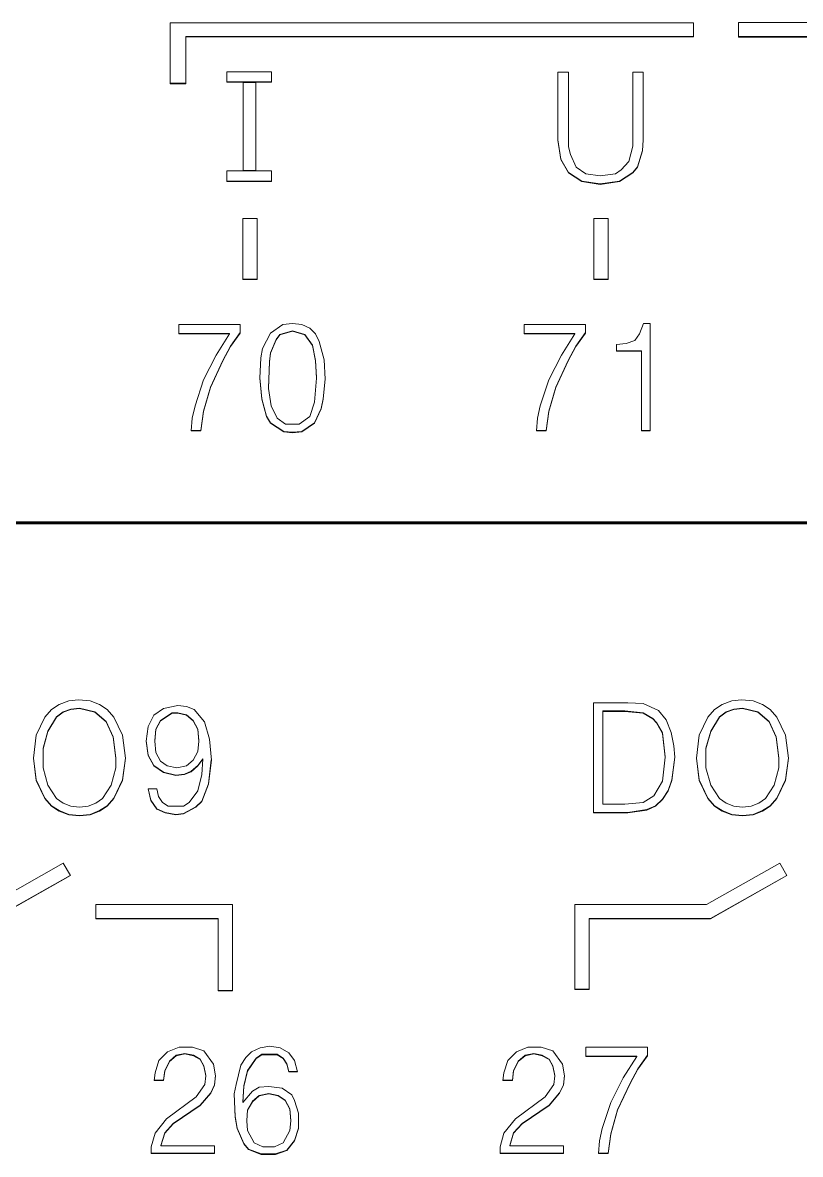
# Model space of a CAD drawing. Header units: millimetres. Extents: x 0 to 53000, y -591 to 24400.
# Drawn here: x 24667.74 to 24678.55, y 2699.72 to 2715.45 of the extents above; entities that cross this region are included whole.
import ezdxf
from ezdxf.enums import TextEntityAlignment as Align

# ---------------------------------------------------------------- set-up
doc = ezdxf.new("R2010")
doc.units = ezdxf.units.MM
doc.linetypes.add('K5LT_BASIC', pattern=[0])
doc.linetypes.add('K5LT_THIN', pattern=[0])
doc.layers.add('Основная', color=7, linetype='Continuous', lineweight=30)
doc.styles.add('текст', font='isocpeui.ttf')

# ---------------------------------------------------------------- blocks, each defined once
blk = doc.blocks.new('Программируемое реле ПР102')
at = {"layer": 'Основная', "linetype": 'K5LT_THIN', "lineweight": 18}
for p, q in [((49.951, -27.053), (42.676, -27.053)), ((42.676, -27.053), (42.676, -27.25)), ((49.951, -27.25), (49.951, -27.053)), ((50.575, -27.052), (50.575, -27.252)), ((57.275, -27.052), (50.575, -27.052)), ((42.676, -27.25), (42.676, -27.9)), ((42.89, -27.245), (49.951, -27.245)), ((42.89, -27.245), (42.89, -27.25)), ((42.89, -27.25), (49.951, -27.25)), ((42.89, -27.9), (42.89, -27.25)), ((50.575, -27.246), (53.845, -27.246)), ((50.575, -27.252), (53.845, -27.252)), ((43.46, -27.734), (43.46, -27.88)), ((44.082, -27.734), (43.46, -27.734)), ((44.082, -27.88), (44.082, -27.734)), ((48.212, -27.741), (48.065, -27.741)), ((48.065, -27.741), (48.065, -28.686)), ((48.212, -28.779), (48.212, -27.741)), ((49.105, -27.741), (49.105, -28.766)), ((49.252, -27.741), (49.105, -27.741)), ((49.252, -28.686), (49.252, -27.741)), ((42.676, -27.895), (42.89, -27.895)), ((42.676, -27.9), (42.89, -27.9)), ((43.46, -27.875), (44.082, -27.875)), ((43.46, -27.88), (44.082, -27.88)), ((43.867, -27.883), (43.69, -27.883)), ((43.69, -27.883), (43.69, -29.11)), ((43.867, -29.11), (43.867, -27.883)), ((48.065, -28.681), (48.105, -28.947)), ((48.065, -28.686), (48.105, -28.953)), ((49.105, -28.766), (49.052, -28.979)), ((49.239, -28.827), (49.252, -28.681)), ((49.239, -28.833), (49.252, -28.686)), ((48.239, -28.886), (48.212, -28.779)), ((48.319, -29.059), (48.239, -28.886)), ((49.172, -29.054), (49.239, -28.827)), ((49.172, -29.059), (49.239, -28.833)), ((49.239, -28.827), (49.239, -28.833)), ((48.105, -28.947), (48.212, -29.134)), ((48.105, -28.947), (48.105, -28.953)), ((48.105, -28.953), (48.212, -29.139)), ((48.452, -29.152), (48.319, -29.059)), ((49.052, -28.979), (48.945, -29.099)), ((49.105, -29.134), (49.172, -29.054)), ((49.105, -29.139), (49.172, -29.059)), ((49.172, -29.054), (49.172, -29.059)), ((44.082, -29.112), (43.46, -29.112)), ((43.46, -29.112), (43.46, -29.258)), ((43.69, -29.104), (43.867, -29.104)), ((43.69, -29.11), (43.867, -29.11)), ((44.082, -29.258), (44.082, -29.112)), ((48.212, -29.134), (48.212, -29.139)), ((48.212, -29.134), (48.399, -29.254)), ((48.212, -29.139), (48.399, -29.259)), ((48.652, -29.179), (48.452, -29.152)), ((48.865, -29.152), (48.652, -29.179)), ((48.945, -29.099), (48.865, -29.152)), ((48.919, -29.254), (49.105, -29.134)), ((48.919, -29.259), (49.105, -29.139)), ((49.105, -29.134), (49.105, -29.139)), ((43.46, -29.253), (44.082, -29.253)), ((43.46, -29.258), (44.082, -29.258)), ((48.399, -29.254), (48.652, -29.293)), ((48.399, -29.254), (48.399, -29.259)), ((48.399, -29.259), (48.652, -29.299)), ((48.652, -29.293), (48.919, -29.254)), ((48.652, -29.299), (48.919, -29.259)), ((48.652, -29.293), (48.652, -29.299)), ((48.919, -29.254), (48.919, -29.259)), ((43.685, -29.771), (43.685, -30.62)), ((43.885, -29.771), (43.685, -29.771)), ((43.885, -30.62), (43.885, -29.771)), ((48.565, -29.771), (48.565, -30.62)), ((48.765, -29.771), (48.565, -29.771)), ((48.765, -30.62), (48.765, -29.771)), ((43.685, -30.615), (43.885, -30.615)), ((43.685, -30.62), (43.885, -30.62)), ((48.565, -30.615), (48.765, -30.615)), ((48.565, -30.62), (48.765, -30.62)), ((42.794, -31.244), (42.794, -31.377)), ((43.647, -31.244), (42.794, -31.244)), ((43.647, -31.364), (43.647, -31.244)), ((44.24, -31.244), (44.067, -31.364)), ((44.374, -31.231), (44.24, -31.244)), ((44.507, -31.244), (44.374, -31.231)), ((44.614, -31.297), (44.507, -31.244)), ((47.594, -31.244), (47.594, -31.377)), ((48.447, -31.244), (47.594, -31.244)), ((48.447, -31.364), (48.447, -31.244)), ((49.254, -31.231), (49.2, -31.377)), ((49.347, -31.231), (49.254, -31.231)), ((49.347, -32.722), (49.347, -31.231)), ((42.794, -31.372), (43.5, -31.372)), ((42.794, -31.377), (43.5, -31.377)), ((43.5, -31.377), (43.314, -31.67)), ((43.5, -31.372), (43.5, -31.377)), ((43.514, -31.545), (43.647, -31.359)), ((43.514, -31.55), (43.647, -31.364)), ((44.067, -31.364), (43.96, -31.577)), ((44.2, -31.385), (44.147, -31.452)), ((44.2, -31.391), (44.147, -31.457)), ((44.374, -31.332), (44.2, -31.385)), ((44.374, -31.337), (44.2, -31.391)), ((44.2, -31.385), (44.2, -31.391)), ((44.547, -31.385), (44.374, -31.332)), ((44.374, -31.332), (44.374, -31.337)), ((44.547, -31.391), (44.374, -31.337)), ((44.654, -31.532), (44.547, -31.385)), ((44.547, -31.385), (44.547, -31.391)), ((44.654, -31.537), (44.547, -31.391)), ((44.694, -31.377), (44.614, -31.297)), ((44.747, -31.484), (44.694, -31.377)), ((47.594, -31.372), (48.3, -31.372)), ((47.594, -31.377), (48.3, -31.377)), ((48.3, -31.377), (48.114, -31.67)), ((48.3, -31.372), (48.3, -31.377)), ((48.314, -31.545), (48.447, -31.359)), ((48.314, -31.55), (48.447, -31.364)), ((49.2, -31.377), (49.134, -31.47)), ((43.407, -31.745), (43.514, -31.545)), ((43.407, -31.75), (43.514, -31.55)), ((43.514, -31.545), (43.514, -31.55)), ((43.96, -31.577), (43.934, -31.71)), ((44.147, -31.452), (44.067, -31.638)), ((44.147, -31.457), (44.067, -31.644)), ((44.147, -31.452), (44.147, -31.457)), ((44.694, -31.745), (44.654, -31.532)), ((44.654, -31.532), (44.654, -31.537)), ((44.694, -31.75), (44.654, -31.537)), ((44.814, -31.737), (44.747, -31.484)), ((48.207, -31.745), (48.314, -31.545)), ((48.207, -31.75), (48.314, -31.55)), ((48.314, -31.545), (48.314, -31.55)), ((49.014, -31.51), (48.88, -31.524)), ((48.88, -31.524), (48.88, -31.617)), ((49.134, -31.47), (49.014, -31.51)), ((43.314, -31.67), (43.14, -32.016)), ((43.234, -32.118), (43.407, -31.745)), ((43.234, -32.123), (43.407, -31.75)), ((43.407, -31.745), (43.407, -31.75)), ((43.934, -31.71), (43.92, -31.99)), ((44.054, -31.758), (44.04, -32.131)), ((44.067, -31.638), (44.054, -31.758)), ((44.067, -31.644), (44.054, -31.763)), ((44.054, -31.758), (44.054, -31.763)), ((44.067, -31.638), (44.067, -31.644)), ((44.694, -31.745), (44.694, -31.75)), ((44.707, -31.984), (44.694, -31.745)), ((44.707, -31.99), (44.694, -31.75)), ((44.827, -32.003), (44.814, -31.737)), ((48.114, -31.67), (47.94, -32.016)), ((48.034, -32.118), (48.207, -31.745)), ((48.034, -32.123), (48.207, -31.75)), ((48.207, -31.745), (48.207, -31.75)), ((48.88, -31.612), (49.227, -31.612)), ((48.88, -31.617), (49.227, -31.617)), ((49.227, -31.612), (49.227, -31.617)), ((49.227, -31.617), (49.227, -32.722)), ((44.054, -31.763), (44.04, -32.136)), ((43.14, -32.016), (43.02, -32.376)), ((43.92, -31.986), (43.947, -32.277)), ((43.92, -31.99), (43.947, -32.283)), ((44.68, -32.323), (44.707, -31.99)), ((44.707, -31.984), (44.707, -31.99)), ((44.8, -32.277), (44.827, -32)), ((44.8, -32.283), (44.827, -32.003)), ((47.94, -32.016), (47.82, -32.376)), ((43.14, -32.45), (43.234, -32.118)), ((43.14, -32.456), (43.234, -32.123)), ((43.234, -32.118), (43.234, -32.123)), ((44.04, -32.131), (44.04, -32.136)), ((44.04, -32.136), (44.08, -32.376)), ((47.94, -32.45), (48.034, -32.118)), ((47.94, -32.456), (48.034, -32.123)), ((48.034, -32.118), (48.034, -32.123)), ((43.02, -32.376), (42.98, -32.549)), ((43.947, -32.277), (43.947, -32.283)), ((43.947, -32.277), (44.014, -32.517)), ((43.947, -32.283), (44.014, -32.522)), ((44.08, -32.376), (44.16, -32.549)), ((44.614, -32.522), (44.68, -32.323)), ((44.774, -32.411), (44.8, -32.277)), ((44.774, -32.416), (44.8, -32.283)), ((44.8, -32.277), (44.8, -32.283)), ((47.82, -32.376), (47.78, -32.549)), ((43.1, -32.717), (43.14, -32.45)), ((43.1, -32.722), (43.14, -32.456)), ((43.14, -32.45), (43.14, -32.456)), ((44.014, -32.517), (44.014, -32.522)), ((44.014, -32.517), (44.067, -32.61)), ((44.014, -32.522), (44.067, -32.615)), ((44.467, -32.629), (44.614, -32.522)), ((44.68, -32.61), (44.774, -32.411)), ((44.68, -32.615), (44.774, -32.416)), ((44.774, -32.411), (44.774, -32.416)), ((47.9, -32.717), (47.94, -32.45)), ((47.9, -32.722), (47.94, -32.456)), ((47.94, -32.45), (47.94, -32.456)), ((42.98, -32.549), (42.967, -32.722)), ((44.067, -32.61), (44.254, -32.73)), ((44.067, -32.61), (44.067, -32.615)), ((44.067, -32.615), (44.254, -32.735)), ((44.16, -32.549), (44.28, -32.629)), ((44.28, -32.629), (44.467, -32.629)), ((44.507, -32.73), (44.68, -32.61)), ((44.507, -32.735), (44.68, -32.615)), ((44.68, -32.61), (44.68, -32.615)), ((47.78, -32.549), (47.767, -32.722)), ((42.967, -32.717), (43.1, -32.717)), ((42.967, -32.722), (43.1, -32.722)), ((43.1, -32.717), (43.1, -32.722)), ((44.254, -32.73), (44.254, -32.735)), ((44.254, -32.73), (44.374, -32.743)), ((44.254, -32.735), (44.374, -32.749)), ((44.374, -32.743), (44.507, -32.73)), ((44.374, -32.749), (44.507, -32.735)), ((44.374, -32.743), (44.374, -32.749)), ((44.507, -32.73), (44.507, -32.735)), ((47.767, -32.717), (47.9, -32.717)), ((47.767, -32.722), (47.9, -32.722)), ((47.9, -32.717), (47.9, -32.722)), ((49.227, -32.717), (49.347, -32.717)), ((49.227, -32.722), (49.347, -32.722)), ((41.267, -36.473), (41.133, -36.527)), ((41.4, -36.46), (41.267, -36.473)), ((41.56, -36.473), (41.4, -36.46)), ((41.693, -36.527), (41.56, -36.473)), ((50.483, -36.473), (50.35, -36.527)), ((50.617, -36.46), (50.483, -36.473)), ((50.777, -36.473), (50.617, -36.46)), ((50.91, -36.527), (50.777, -36.473)), ((41.027, -36.593), (40.933, -36.7)), ((41.133, -36.527), (41.027, -36.593)), ((41.187, -36.628), (41.093, -36.695)), ((41.187, -36.633), (41.093, -36.7)), ((41.293, -36.588), (41.187, -36.628)), ((41.293, -36.593), (41.187, -36.633)), ((41.187, -36.628), (41.187, -36.633)), ((41.413, -36.575), (41.293, -36.588)), ((41.413, -36.58), (41.293, -36.593)), ((41.293, -36.588), (41.293, -36.593)), ((41.413, -36.575), (41.413, -36.58)), ((41.627, -36.628), (41.413, -36.575)), ((41.627, -36.633), (41.413, -36.58)), ((41.627, -36.628), (41.627, -36.633)), ((41.787, -36.761), (41.627, -36.628)), ((41.787, -36.766), (41.627, -36.633)), ((41.8, -36.593), (41.693, -36.527)), ((41.893, -36.7), (41.8, -36.593)), ((42.58, -36.58), (42.447, -36.673)), ((42.78, -36.54), (42.58, -36.58)), ((42.9, -36.553), (42.78, -36.54)), ((43.007, -36.593), (42.9, -36.553)), ((43.153, -36.766), (43.007, -36.593)), ((48.557, -36.5), (48.557, -38.031)), ((49.037, -36.5), (48.557, -36.5)), ((48.997, -36.615), (48.69, -36.615)), ((48.69, -36.615), (48.69, -36.62)), ((48.69, -36.62), (48.69, -37.911)), ((48.997, -36.62), (48.69, -36.62)), ((49.25, -36.641), (48.997, -36.615)), ((48.997, -36.615), (48.997, -36.62)), ((49.25, -36.647), (48.997, -36.62)), ((49.25, -36.513), (49.037, -36.5)), ((49.463, -36.607), (49.25, -36.513)), ((49.57, -36.74), (49.463, -36.607)), ((50.243, -36.593), (50.15, -36.7)), ((50.35, -36.527), (50.243, -36.593)), ((50.403, -36.628), (50.31, -36.695)), ((50.403, -36.633), (50.31, -36.7)), ((50.51, -36.588), (50.403, -36.628)), ((50.51, -36.593), (50.403, -36.633)), ((50.403, -36.628), (50.403, -36.633)), ((50.63, -36.575), (50.51, -36.588)), ((50.63, -36.58), (50.51, -36.593)), ((50.51, -36.588), (50.51, -36.593)), ((50.63, -36.575), (50.63, -36.58)), ((50.843, -36.628), (50.63, -36.575)), ((50.843, -36.633), (50.63, -36.58)), ((51.003, -36.761), (50.843, -36.628)), ((50.843, -36.628), (50.843, -36.633)), ((51.003, -36.766), (50.843, -36.633)), ((51.017, -36.593), (50.91, -36.527)), ((51.11, -36.7), (51.017, -36.593)), ((40.933, -36.7), (40.813, -36.953)), ((41.093, -36.695), (40.973, -36.894)), ((41.093, -36.7), (40.973, -36.899)), ((41.093, -36.695), (41.093, -36.7)), ((41.88, -36.974), (41.787, -36.761)), ((41.787, -36.761), (41.787, -36.766)), ((41.88, -36.979), (41.787, -36.766)), ((42.013, -36.953), (41.893, -36.7)), ((42.447, -36.673), (42.367, -36.833)), ((42.54, -36.748), (42.473, -36.868)), ((42.54, -36.753), (42.473, -36.873)), ((42.7, -36.641), (42.54, -36.748)), ((42.7, -36.647), (42.54, -36.753)), ((42.54, -36.748), (42.54, -36.753)), ((42.78, -36.641), (42.7, -36.641)), ((42.7, -36.641), (42.7, -36.647)), ((42.78, -36.647), (42.7, -36.647)), ((42.9, -36.668), (42.78, -36.641)), ((42.78, -36.641), (42.78, -36.647)), ((42.9, -36.673), (42.78, -36.647)), ((42.9, -36.668), (42.9, -36.673)), ((42.993, -36.748), (42.9, -36.668)), ((42.993, -36.753), (42.9, -36.673)), ((42.993, -36.748), (42.993, -36.753)), ((43.06, -36.868), (42.993, -36.748)), ((43.06, -36.873), (42.993, -36.753)), ((43.22, -37.006), (43.153, -36.766)), ((49.25, -36.641), (49.25, -36.647)), ((49.383, -36.721), (49.25, -36.641)), ((49.383, -36.726), (49.25, -36.647)), ((49.437, -36.774), (49.383, -36.721)), ((49.383, -36.721), (49.383, -36.726)), ((49.437, -36.78), (49.383, -36.726)), ((49.517, -36.921), (49.437, -36.774)), ((49.437, -36.774), (49.437, -36.78)), ((49.517, -36.926), (49.437, -36.78)), ((49.637, -36.913), (49.57, -36.74)), ((50.15, -36.7), (50.03, -36.953)), ((50.31, -36.695), (50.19, -36.894)), ((50.31, -36.7), (50.19, -36.899)), ((50.31, -36.695), (50.31, -36.7)), ((51.097, -36.974), (51.003, -36.761)), ((51.003, -36.761), (51.003, -36.766)), ((51.097, -36.979), (51.003, -36.766)), ((51.23, -36.953), (51.11, -36.7)), ((40.973, -36.894), (40.907, -37.134)), ((40.973, -36.899), (40.907, -37.139)), ((40.973, -36.894), (40.973, -36.899)), ((42.367, -36.833), (42.34, -37.033)), ((42.473, -36.868), (42.46, -37.027)), ((42.473, -36.873), (42.46, -37.033)), ((42.473, -36.868), (42.473, -36.873)), ((43.06, -36.868), (43.06, -36.873)), ((43.073, -37.027), (43.06, -36.868)), ((43.073, -37.033), (43.06, -36.873)), ((49.517, -36.921), (49.517, -36.926)), ((49.557, -37.254), (49.517, -36.921)), ((49.557, -37.259), (49.517, -36.926)), ((49.677, -37.099), (49.637, -36.913)), ((50.19, -36.894), (50.123, -37.134)), ((50.19, -36.899), (50.123, -37.139)), ((50.19, -36.894), (50.19, -36.899)), ((40.813, -36.953), (40.773, -37.272)), ((41.92, -37.267), (41.88, -36.974)), ((41.88, -36.974), (41.88, -36.979)), ((41.92, -37.272), (41.88, -36.979)), ((42.053, -37.272), (42.013, -36.953)), ((42.34, -37.03), (42.367, -37.227)), ((42.34, -37.033), (42.367, -37.232)), ((42.46, -37.027), (42.46, -37.033)), ((42.46, -37.033), (42.473, -37.192)), ((43.06, -37.179), (43.073, -37.033)), ((43.073, -37.027), (43.073, -37.033)), ((43.247, -37.299), (43.22, -37.006)), ((49.69, -37.259), (49.677, -37.099)), ((50.03, -36.953), (49.99, -37.272)), ((51.137, -37.267), (51.097, -36.974)), ((51.097, -36.974), (51.097, -36.979)), ((51.137, -37.272), (51.097, -36.979)), ((51.27, -37.272), (51.23, -36.953)), ((40.907, -37.134), (40.907, -37.139)), ((40.907, -37.139), (40.907, -37.405)), ((42.367, -37.227), (42.447, -37.374)), ((42.367, -37.227), (42.367, -37.232)), ((42.367, -37.232), (42.447, -37.379)), ((42.473, -37.192), (42.54, -37.312)), ((42.993, -37.299), (43.06, -37.179)), ((49.517, -37.592), (49.557, -37.259)), ((49.557, -37.254), (49.557, -37.259)), ((49.65, -37.573), (49.69, -37.256)), ((49.65, -37.579), (49.69, -37.259)), ((50.123, -37.134), (50.123, -37.139)), ((50.123, -37.139), (50.123, -37.405)), ((40.773, -37.272), (40.813, -37.579)), ((40.774, -37.27), (40.813, -37.573)), ((40.907, -37.405), (40.973, -37.645)), ((41.853, -37.645), (41.92, -37.405)), ((41.92, -37.267), (41.92, -37.272)), ((41.92, -37.405), (41.92, -37.272)), ((42.013, -37.573), (42.053, -37.27)), ((42.013, -37.579), (42.053, -37.272)), ((42.447, -37.374), (42.447, -37.379)), ((42.447, -37.374), (42.58, -37.467)), ((42.447, -37.379), (42.58, -37.472)), ((42.54, -37.312), (42.633, -37.379)), ((42.633, -37.379), (42.767, -37.405)), ((42.767, -37.405), (42.9, -37.379)), ((42.9, -37.379), (42.993, -37.299)), ((42.967, -37.453), (43.06, -37.374)), ((42.967, -37.459), (43.06, -37.379)), ((43.06, -37.374), (43.127, -37.28)), ((43.06, -37.379), (43.127, -37.286)), ((43.06, -37.374), (43.06, -37.379)), ((43.127, -37.286), (43.113, -37.499)), ((43.127, -37.28), (43.127, -37.286)), ((43.207, -37.627), (43.246, -37.296)), ((43.207, -37.632), (43.247, -37.299)), ((49.99, -37.27), (50.03, -37.573)), ((49.99, -37.272), (50.03, -37.579)), ((50.123, -37.405), (50.19, -37.645)), ((51.07, -37.645), (51.137, -37.405)), ((51.137, -37.267), (51.137, -37.272)), ((51.137, -37.405), (51.137, -37.272)), ((51.23, -37.573), (51.27, -37.27)), ((51.23, -37.579), (51.27, -37.272)), ((40.813, -37.573), (40.813, -37.579)), ((40.813, -37.573), (40.933, -37.826)), ((40.813, -37.579), (40.933, -37.832)), ((41.893, -37.826), (42.013, -37.573)), ((41.893, -37.832), (42.013, -37.579)), ((42.013, -37.573), (42.013, -37.579)), ((42.58, -37.467), (42.753, -37.507)), ((42.58, -37.467), (42.58, -37.472)), ((42.58, -37.472), (42.753, -37.512)), ((42.753, -37.507), (42.873, -37.493)), ((42.753, -37.512), (42.873, -37.499)), ((42.753, -37.507), (42.753, -37.512)), ((42.873, -37.493), (42.967, -37.453)), ((42.873, -37.499), (42.967, -37.459)), ((42.873, -37.493), (42.873, -37.499)), ((42.967, -37.453), (42.967, -37.459)), ((43.113, -37.499), (43.06, -37.725)), ((49.597, -37.72), (49.65, -37.573)), ((49.597, -37.725), (49.65, -37.579)), ((49.65, -37.573), (49.65, -37.579)), ((50.03, -37.573), (50.03, -37.579)), ((50.03, -37.573), (50.15, -37.826)), ((50.03, -37.579), (50.15, -37.832)), ((51.11, -37.826), (51.23, -37.573)), ((51.11, -37.832), (51.23, -37.579)), ((51.23, -37.573), (51.23, -37.579)), ((40.973, -37.645), (41.093, -37.832)), ((41.733, -37.832), (41.853, -37.645)), ((42.367, -37.698), (42.407, -37.858)), ((42.487, -37.698), (42.367, -37.698)), ((42.368, -37.698), (42.407, -37.853)), ((42.513, -37.805), (42.487, -37.698)), ((43.06, -37.725), (42.94, -37.885)), ((43.113, -37.866), (43.207, -37.627)), ((43.113, -37.871), (43.207, -37.632)), ((43.207, -37.627), (43.207, -37.632)), ((49.397, -37.792), (49.517, -37.592)), ((49.517, -37.84), (49.597, -37.72)), ((49.517, -37.845), (49.597, -37.725)), ((49.597, -37.72), (49.597, -37.725)), ((50.19, -37.645), (50.31, -37.832)), ((50.95, -37.832), (51.07, -37.645)), ((40.933, -37.826), (41.027, -37.933)), ((40.933, -37.826), (40.933, -37.832)), ((40.933, -37.832), (41.027, -37.938)), ((41.093, -37.832), (41.187, -37.898)), ((41.64, -37.898), (41.733, -37.832)), ((41.8, -37.933), (41.893, -37.826)), ((41.8, -37.938), (41.893, -37.832)), ((41.893, -37.826), (41.893, -37.832)), ((42.407, -37.853), (42.407, -37.858)), ((42.407, -37.853), (42.487, -37.973)), ((42.407, -37.858), (42.487, -37.978)), ((42.567, -37.885), (42.513, -37.805)), ((42.647, -37.938), (42.567, -37.885)), ((42.94, -37.885), (42.86, -37.938)), ((43.033, -37.946), (43.113, -37.866)), ((43.033, -37.951), (43.113, -37.871)), ((43.113, -37.866), (43.113, -37.871)), ((48.997, -37.911), (49.25, -37.885)), ((49.25, -37.885), (49.397, -37.792)), ((49.423, -37.933), (49.517, -37.84)), ((49.423, -37.938), (49.517, -37.845)), ((49.517, -37.84), (49.517, -37.845)), ((50.15, -37.826), (50.15, -37.832)), ((50.15, -37.826), (50.243, -37.933)), ((50.15, -37.832), (50.243, -37.938)), ((50.31, -37.832), (50.403, -37.898)), ((50.857, -37.898), (50.95, -37.832)), ((51.017, -37.933), (51.11, -37.826)), ((51.017, -37.938), (51.11, -37.832)), ((51.11, -37.826), (51.11, -37.832)), ((41.027, -37.933), (41.027, -37.938)), ((41.027, -37.933), (41.133, -37.999)), ((41.027, -37.938), (41.133, -38.005)), ((41.133, -37.999), (41.267, -38.053)), ((41.133, -37.999), (41.133, -38.005)), ((41.133, -38.005), (41.267, -38.058)), ((41.187, -37.898), (41.293, -37.938)), ((41.293, -37.938), (41.413, -37.951)), ((41.413, -37.951), (41.533, -37.938)), ((41.533, -37.938), (41.64, -37.898)), ((41.56, -38.053), (41.693, -37.999)), ((41.56, -38.058), (41.693, -38.005)), ((41.693, -37.999), (41.8, -37.933)), ((41.693, -38.005), (41.8, -37.938)), ((41.693, -37.999), (41.693, -38.005)), ((41.8, -37.933), (41.8, -37.938)), ((42.487, -37.973), (42.607, -38.026)), ((42.487, -37.973), (42.487, -37.978)), ((42.487, -37.978), (42.607, -38.031)), ((42.607, -38.026), (42.753, -38.053)), ((42.607, -38.026), (42.607, -38.031)), ((42.607, -38.031), (42.753, -38.058)), ((42.86, -37.938), (42.647, -37.938)), ((42.753, -38.053), (42.86, -38.039)), ((42.753, -38.058), (42.86, -38.045)), ((42.86, -38.039), (43.033, -37.946)), ((42.86, -38.045), (43.033, -37.951)), ((42.86, -38.039), (42.86, -38.045)), ((43.033, -37.946), (43.033, -37.951)), ((48.557, -38.026), (49.037, -38.026)), ((48.557, -38.031), (49.037, -38.031)), ((48.69, -37.911), (48.997, -37.911)), ((49.037, -38.026), (49.303, -37.986)), ((49.037, -38.031), (49.303, -37.991)), ((49.037, -38.026), (49.037, -38.031)), ((49.303, -37.986), (49.423, -37.933)), ((49.303, -37.991), (49.423, -37.938)), ((49.303, -37.986), (49.303, -37.991)), ((49.423, -37.933), (49.423, -37.938)), ((50.243, -37.933), (50.35, -37.999)), ((50.243, -37.933), (50.243, -37.938)), ((50.243, -37.938), (50.35, -38.005)), ((50.35, -37.999), (50.35, -38.005)), ((50.35, -37.999), (50.483, -38.053)), ((50.35, -38.005), (50.483, -38.058)), ((50.403, -37.898), (50.51, -37.938)), ((50.51, -37.938), (50.63, -37.951)), ((50.63, -37.951), (50.75, -37.938)), ((50.75, -37.938), (50.857, -37.898)), ((50.777, -38.053), (50.91, -37.999)), ((50.777, -38.058), (50.91, -38.005)), ((50.91, -37.999), (51.017, -37.933)), ((50.91, -38.005), (51.017, -37.938)), ((50.91, -37.999), (50.91, -38.005)), ((51.017, -37.933), (51.017, -37.938)), ((41.267, -38.053), (41.267, -38.058)), ((41.267, -38.053), (41.413, -38.066)), ((41.267, -38.058), (41.413, -38.071)), ((41.413, -38.066), (41.56, -38.053)), ((41.413, -38.071), (41.56, -38.058)), ((41.413, -38.066), (41.413, -38.071)), ((41.56, -38.053), (41.56, -38.058)), ((42.753, -38.053), (42.753, -38.058)), ((50.483, -38.053), (50.483, -38.058)), ((50.483, -38.053), (50.63, -38.066)), ((50.483, -38.058), (50.63, -38.071)), ((50.63, -38.066), (50.777, -38.053)), ((50.63, -38.071), (50.777, -38.058)), ((50.63, -38.066), (50.63, -38.071)), ((50.777, -38.053), (50.777, -38.058)), ((41.189, -38.729), (40.172, -39.305)), ((41.287, -38.903), (41.189, -38.729)), ((51.149, -38.729), (50.132, -39.305)), ((51.247, -38.903), (51.149, -38.729)), ((40.224, -39.499), (41.285, -38.899)), ((40.224, -39.504), (41.287, -38.903)), ((50.184, -39.499), (51.245, -38.899)), ((50.184, -39.504), (51.247, -38.903)), ((43.54, -39.305), (41.64, -39.305)), ((41.64, -39.305), (41.64, -39.504)), ((43.54, -40.503), (43.54, -39.305)), ((48.301, -39.305), (48.301, -40.483)), ((50.132, -39.305), (48.301, -39.305)), ((41.64, -39.499), (43.34, -39.499)), ((41.64, -39.504), (43.34, -39.504)), ((43.34, -39.499), (43.34, -39.504)), ((43.34, -39.504), (43.34, -40.503)), ((48.501, -39.499), (48.501, -39.504)), ((48.501, -39.499), (50.184, -39.499)), ((48.501, -39.504), (50.184, -39.504)), ((48.501, -40.483), (48.501, -39.504)), ((50.184, -39.499), (50.184, -39.504)), ((43.34, -40.498), (43.54, -40.498)), ((43.34, -40.503), (43.54, -40.503)), ((48.301, -40.478), (48.501, -40.478)), ((48.301, -40.483), (48.501, -40.483)), ((42.638, -41.35), (42.518, -41.47)), ((42.798, -41.284), (42.638, -41.35)), ((42.984, -41.284), (42.798, -41.284)), ((43.144, -41.337), (42.984, -41.284)), ((43.278, -41.523), (43.144, -41.337)), ((43.804, -41.35), (43.724, -41.43)), ((43.924, -41.297), (43.804, -41.35)), ((44.058, -41.27), (43.924, -41.297)), ((44.204, -41.297), (44.058, -41.27)), ((44.324, -41.364), (44.204, -41.297)), ((47.488, -41.35), (47.368, -41.47)), ((47.648, -41.284), (47.488, -41.35)), ((47.834, -41.284), (47.648, -41.284)), ((47.994, -41.337), (47.834, -41.284)), ((48.128, -41.523), (47.994, -41.337)), ((48.454, -41.284), (48.454, -41.417)), ((49.308, -41.284), (48.454, -41.284)), ((49.308, -41.404), (49.308, -41.284)), ((42.518, -41.47), (42.464, -41.643)), ((42.598, -41.611), (42.664, -41.478)), ((42.598, -41.617), (42.664, -41.484)), ((42.664, -41.478), (42.758, -41.398)), ((42.664, -41.484), (42.758, -41.404)), ((42.664, -41.478), (42.664, -41.484)), ((42.758, -41.398), (42.878, -41.372)), ((42.758, -41.404), (42.878, -41.377)), ((42.758, -41.398), (42.758, -41.404)), ((42.878, -41.372), (42.998, -41.398)), ((42.878, -41.372), (42.878, -41.377)), ((42.878, -41.377), (42.998, -41.404)), ((42.998, -41.398), (42.998, -41.404)), ((42.998, -41.398), (43.091, -41.452)), ((42.998, -41.404), (43.091, -41.457)), ((43.091, -41.452), (43.091, -41.457)), ((43.091, -41.452), (43.144, -41.545)), ((43.091, -41.457), (43.144, -41.55)), ((43.724, -41.43), (43.658, -41.537)), ((43.751, -41.611), (43.871, -41.438)), ((43.751, -41.617), (43.871, -41.444)), ((43.871, -41.438), (43.951, -41.385)), ((43.871, -41.444), (43.951, -41.39)), ((43.871, -41.438), (43.871, -41.444)), ((43.951, -41.385), (44.164, -41.385)), ((43.951, -41.385), (43.951, -41.39)), ((43.951, -41.39), (44.164, -41.39)), ((44.164, -41.385), (44.164, -41.39)), ((44.164, -41.385), (44.244, -41.438)), ((44.164, -41.39), (44.244, -41.444)), ((44.244, -41.438), (44.298, -41.518)), ((44.244, -41.438), (44.244, -41.444)), ((44.244, -41.444), (44.298, -41.523)), ((44.404, -41.47), (44.324, -41.364)), ((44.444, -41.63), (44.404, -41.47)), ((47.368, -41.47), (47.314, -41.643)), ((47.448, -41.611), (47.514, -41.478)), ((47.448, -41.617), (47.514, -41.484)), ((47.514, -41.478), (47.608, -41.398)), ((47.514, -41.484), (47.608, -41.404)), ((47.514, -41.478), (47.514, -41.484)), ((47.608, -41.398), (47.728, -41.372)), ((47.608, -41.404), (47.728, -41.377)), ((47.608, -41.398), (47.608, -41.404)), ((47.728, -41.372), (47.728, -41.377)), ((47.728, -41.372), (47.848, -41.398)), ((47.728, -41.377), (47.848, -41.404)), ((47.848, -41.398), (47.941, -41.452)), ((47.848, -41.398), (47.848, -41.404)), ((47.848, -41.404), (47.941, -41.457)), ((47.941, -41.452), (47.994, -41.545)), ((47.941, -41.452), (47.941, -41.457)), ((47.941, -41.457), (47.994, -41.55)), ((48.454, -41.412), (49.161, -41.412)), ((48.454, -41.417), (49.161, -41.417)), ((49.161, -41.417), (48.974, -41.71)), ((49.161, -41.412), (49.161, -41.417)), ((49.174, -41.585), (49.308, -41.398)), ((49.174, -41.59), (49.308, -41.404)), ((42.464, -41.643), (42.451, -41.75)), ((42.584, -41.745), (42.598, -41.611)), ((42.584, -41.75), (42.598, -41.617)), ((42.598, -41.611), (42.598, -41.617)), ((43.144, -41.545), (43.171, -41.678)), ((43.144, -41.545), (43.144, -41.55)), ((43.144, -41.55), (43.171, -41.683)), ((43.304, -41.683), (43.278, -41.523)), ((43.658, -41.537), (43.591, -41.803)), ((43.698, -41.824), (43.751, -41.611)), ((43.698, -41.83), (43.751, -41.617)), ((43.751, -41.611), (43.751, -41.617)), ((44.298, -41.518), (44.298, -41.523)), ((44.298, -41.518), (44.324, -41.625)), ((44.298, -41.523), (44.324, -41.63)), ((44.324, -41.625), (44.324, -41.63)), ((44.324, -41.625), (44.443, -41.625)), ((44.324, -41.63), (44.444, -41.63)), ((47.314, -41.643), (47.301, -41.75)), ((47.434, -41.745), (47.448, -41.611)), ((47.434, -41.75), (47.448, -41.617)), ((47.448, -41.611), (47.448, -41.617)), ((47.994, -41.545), (48.021, -41.678)), ((47.994, -41.545), (47.994, -41.55)), ((47.994, -41.55), (48.021, -41.683)), ((48.154, -41.683), (48.128, -41.523)), ((49.068, -41.785), (49.174, -41.585)), ((49.068, -41.79), (49.174, -41.59)), ((49.174, -41.585), (49.174, -41.59)), ((42.451, -41.75), (42.584, -41.75)), ((42.452, -41.745), (42.584, -41.745)), ((42.584, -41.745), (42.584, -41.75)), ((43.158, -41.803), (43.038, -41.976)), ((43.171, -41.683), (43.158, -41.803)), ((43.171, -41.678), (43.171, -41.683)), ((43.238, -41.918), (43.291, -41.811)), ((43.238, -41.923), (43.291, -41.816)), ((43.291, -41.811), (43.304, -41.681)), ((43.291, -41.816), (43.304, -41.683)), ((43.291, -41.811), (43.291, -41.816)), ((43.591, -41.803), (43.564, -41.936)), ((47.301, -41.75), (47.434, -41.75)), ((47.302, -41.745), (47.434, -41.745)), ((47.434, -41.745), (47.434, -41.75)), ((48.008, -41.803), (47.888, -41.976)), ((48.021, -41.683), (48.008, -41.803)), ((48.021, -41.678), (48.021, -41.683)), ((48.088, -41.918), (48.141, -41.811)), ((48.088, -41.923), (48.141, -41.816)), ((48.141, -41.811), (48.154, -41.681)), ((48.141, -41.816), (48.154, -41.683)), ((48.141, -41.811), (48.141, -41.816)), ((48.974, -41.71), (48.801, -42.056)), ((48.894, -42.157), (49.068, -41.785)), ((48.894, -42.163), (49.068, -41.79)), ((49.068, -41.785), (49.068, -41.79)), ((43.038, -41.976), (42.624, -42.282)), ((43.091, -42.091), (43.238, -41.918)), ((43.091, -42.096), (43.238, -41.923)), ((43.238, -41.918), (43.238, -41.923)), ((43.564, -41.936), (43.578, -42.256)), ((43.565, -41.935), (43.578, -42.251)), ((43.684, -42.051), (43.698, -41.824)), ((43.684, -42.056), (43.698, -41.83)), ((43.818, -41.896), (43.684, -42.056)), ((43.698, -41.824), (43.698, -41.83)), ((43.911, -41.843), (43.818, -41.896)), ((43.911, -41.958), (43.818, -42.038)), ((43.911, -41.963), (43.818, -42.043)), ((44.044, -41.83), (43.911, -41.843)), ((44.044, -41.931), (43.911, -41.958)), ((44.044, -41.936), (43.911, -41.963)), ((43.911, -41.958), (43.911, -41.963)), ((44.231, -41.856), (44.044, -41.83)), ((44.044, -41.931), (44.044, -41.936)), ((44.178, -41.958), (44.044, -41.931)), ((44.178, -41.963), (44.044, -41.936)), ((44.271, -42.024), (44.178, -41.958)), ((44.178, -41.958), (44.178, -41.963)), ((44.271, -42.029), (44.178, -41.963)), ((44.364, -41.95), (44.231, -41.856)), ((44.404, -42.029), (44.364, -41.95)), ((47.888, -41.976), (47.474, -42.282)), ((47.941, -42.091), (48.088, -41.918)), ((47.941, -42.096), (48.088, -41.923)), ((48.088, -41.918), (48.088, -41.923)), ((42.718, -42.344), (43.091, -42.091)), ((42.718, -42.349), (43.091, -42.096)), ((43.091, -42.091), (43.091, -42.096)), ((43.684, -42.051), (43.684, -42.056)), ((43.818, -42.038), (43.751, -42.157)), ((43.818, -42.043), (43.751, -42.163)), ((43.818, -42.038), (43.818, -42.043)), ((44.338, -42.144), (44.271, -42.024)), ((44.271, -42.024), (44.271, -42.029)), ((44.338, -42.149), (44.271, -42.029)), ((44.458, -42.203), (44.404, -42.029)), ((47.568, -42.344), (47.941, -42.091)), ((47.568, -42.349), (47.941, -42.096)), ((47.941, -42.091), (47.941, -42.096)), ((48.801, -42.056), (48.681, -42.416)), ((42.624, -42.282), (42.464, -42.482)), ((43.578, -42.251), (43.578, -42.256)), ((43.578, -42.251), (43.604, -42.41)), ((43.578, -42.256), (43.604, -42.416)), ((43.751, -42.157), (43.738, -42.304)), ((43.751, -42.163), (43.738, -42.309)), ((43.751, -42.157), (43.751, -42.163)), ((44.351, -42.304), (44.338, -42.144)), ((44.338, -42.144), (44.338, -42.149)), ((44.351, -42.309), (44.338, -42.149)), ((44.458, -42.416), (44.458, -42.203)), ((47.474, -42.282), (47.314, -42.482)), ((48.801, -42.49), (48.894, -42.157)), ((48.801, -42.495), (48.894, -42.163)), ((48.894, -42.157), (48.894, -42.163)), ((42.598, -42.477), (42.718, -42.344)), ((42.598, -42.482), (42.718, -42.349)), ((42.718, -42.344), (42.718, -42.349)), ((43.604, -42.41), (43.604, -42.416)), ((43.604, -42.41), (43.698, -42.623)), ((43.604, -42.416), (43.698, -42.629)), ((43.738, -42.304), (43.738, -42.309)), ((43.738, -42.309), (43.751, -42.442)), ((43.751, -42.442), (43.844, -42.615)), ((44.244, -42.615), (44.338, -42.442)), ((44.338, -42.442), (44.351, -42.309)), ((44.351, -42.304), (44.351, -42.309)), ((44.404, -42.583), (44.458, -42.41)), ((44.404, -42.589), (44.458, -42.416)), ((47.448, -42.477), (47.568, -42.344)), ((47.448, -42.482), (47.568, -42.349)), ((47.568, -42.344), (47.568, -42.349)), ((48.681, -42.416), (48.641, -42.589)), ((42.464, -42.482), (42.411, -42.669)), ((42.544, -42.65), (42.598, -42.477)), ((42.544, -42.655), (42.598, -42.482)), ((42.598, -42.477), (42.598, -42.482)), ((44.298, -42.717), (44.404, -42.583)), ((44.298, -42.722), (44.404, -42.589)), ((44.404, -42.583), (44.404, -42.589)), ((47.314, -42.482), (47.261, -42.669)), ((47.394, -42.65), (47.448, -42.477)), ((47.394, -42.655), (47.448, -42.482)), ((47.448, -42.477), (47.448, -42.482)), ((48.641, -42.589), (48.628, -42.762)), ((48.761, -42.757), (48.801, -42.49)), ((48.761, -42.762), (48.801, -42.495)), ((48.801, -42.49), (48.801, -42.495)), ((42.411, -42.669), (42.411, -42.762)), ((42.411, -42.757), (43.291, -42.757)), ((42.411, -42.762), (43.291, -42.762)), ((42.544, -42.65), (42.544, -42.655)), ((43.291, -42.655), (42.544, -42.655)), ((43.291, -42.762), (43.291, -42.655)), ((43.698, -42.623), (43.698, -42.629)), ((43.698, -42.623), (43.764, -42.703)), ((43.698, -42.629), (43.764, -42.709)), ((43.764, -42.703), (43.938, -42.77)), ((43.764, -42.703), (43.764, -42.709)), ((43.764, -42.709), (43.938, -42.775)), ((43.844, -42.615), (43.964, -42.669)), ((43.964, -42.669), (44.124, -42.669)), ((44.124, -42.669), (44.244, -42.615)), ((44.138, -42.77), (44.298, -42.717)), ((44.138, -42.775), (44.298, -42.722)), ((44.298, -42.717), (44.298, -42.722)), ((47.261, -42.669), (47.261, -42.762)), ((47.261, -42.757), (48.141, -42.757)), ((47.261, -42.762), (48.141, -42.762)), ((47.394, -42.65), (47.394, -42.655)), ((48.141, -42.655), (47.394, -42.655)), ((48.141, -42.762), (48.141, -42.655)), ((48.628, -42.757), (48.761, -42.757)), ((48.628, -42.762), (48.761, -42.762)), ((48.761, -42.757), (48.761, -42.762)), ((43.938, -42.77), (43.938, -42.775)), ((43.938, -42.77), (44.138, -42.77)), ((43.938, -42.775), (44.138, -42.775)), ((44.138, -42.77), (44.138, -42.775))]:
    blk.add_line(p, q, dxfattribs=at)
at = {"layer": 'Основная', "linetype": 'K5LT_BASIC', "lineweight": 60}
blk.add_line((116.75, -34), (0.25, -34), dxfattribs=at)
at = {"layer": 'Основная', "style": 'текст'}
blk.add_attdef('№', text='', height=40, dxfattribs=at).set_placement((57, -88), align=Align.MIDDLE_CENTER)

msp = doc.modelspace()

# ---------------------------------------------------------------- block references
at = {"layer": 'Основная'}
msp.add_blockref('Программируемое реле ПР102', (24627.11543, 2742.5), dxfattribs=at)

doc.saveas('drawing.dxf')
